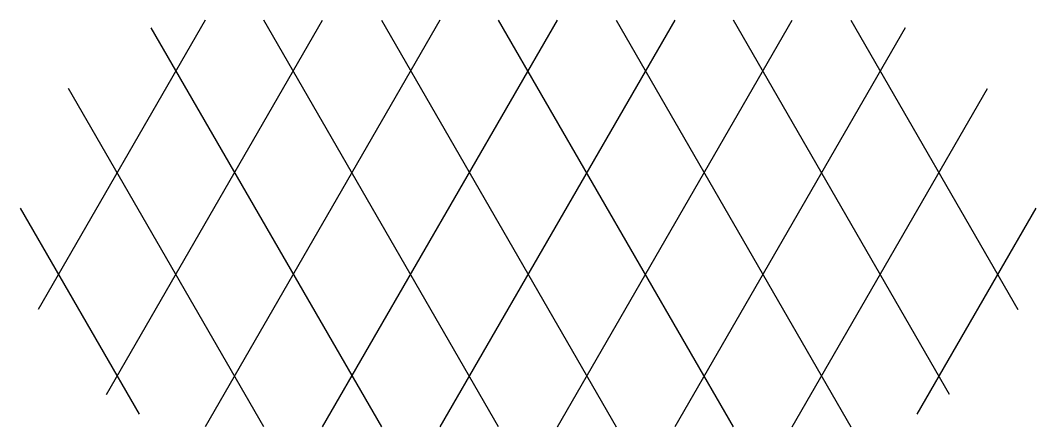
# Model space of a CAD drawing. Extents: x -5 to 5, y -2 to 2.
import ezdxf

# ---------------------------------------------------------------- set-up
doc = ezdxf.new("R2010")
doc.units = 0
doc.header["$MEASUREMENT"] = 0
doc.layers.get('0').update_dxf_attribs({"linetype": 'CONTINUOUS'})

msp = doc.modelspace()

# ---------------------------------------------------------------- linework, layer by layer
at = {"color": 0}
for p, q in [((-3.175, 2, 0.1), (-4.82, -0.848, 0.1)), ((-4.146, -1.682, 0.1), (-2.021, 2, 0.1)), ((-0.866, 2, 0.1), (-3.175, -2, 0.1)), ((-0.289, -2, 0.1), (-2.598, 2, 0.1)), ((-2.021, -2, 0.1), (0.289, 2, 0.1)), ((-1.443, 2, 0.1), (0.866, -2, 0.1)), ((1.443, 2, 0.1), (-0.866, -2, 0.1)), ((2.021, -2, 0.1), (-0.289, 2, 0.1)), ((0.289, -2, 0.1), (2.598, 2, 0.1)), ((0.866, 2, 0.1), (3.175, -2, 0.1)), ((4.146, -1.682, 0.1), (2.021, 2, 0.1)), ((3.175, 2, 0.1), (4.82, -0.848, 0.1)), ((-3.71, 1.926, 0.1), (-1.443, -2, 0.1)), ((3.71, 1.926, 0.1), (1.443, -2, 0.1)), ((-2.598, -2, 0.1), (-4.52, 1.33, 0.1)), ((2.598, -2, 0.1), (4.52, 1.33, 0.1)), ((-4.995, 0.151, 0.1), (-3.825, -1.875, 0.1)), ((4.995, 0.151, 0.1), (3.825, -1.875, 0.1))]:
    msp.add_line(p, q, dxfattribs=at)

doc.saveas('drawing.dxf')
